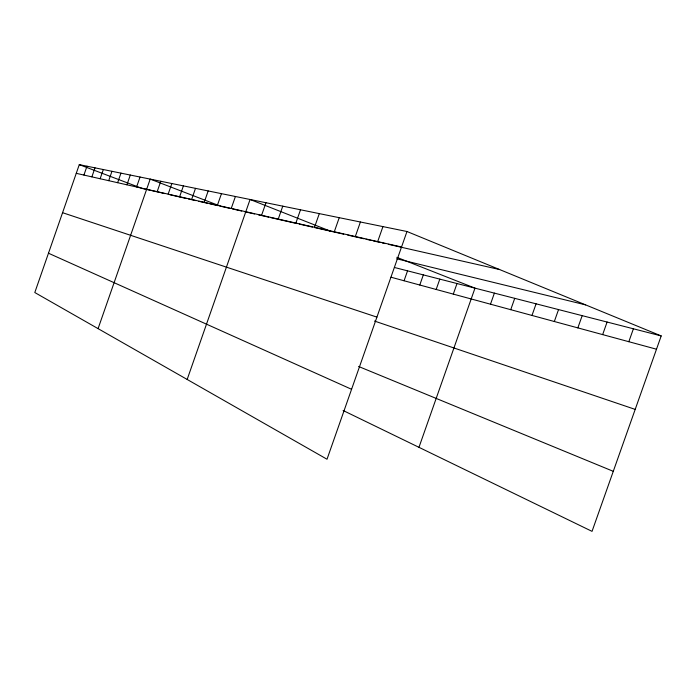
<?xml version="1.0" encoding="UTF-8"?>
<svg xmlns="http://www.w3.org/2000/svg" width="696" height="696" viewBox="0 0 696 696"><rect width="100%" height="100%" fill="white"/><g stroke="black" fill="none" stroke-linecap="round" stroke-linejoin="round"><path stroke-width="1.04" d="M406.977 231.507L79.283 164.639L34.8 292.538L327.016 459.238L406.977 231.507L661.2 335.924L592.035 531.361L343.102 410.492M83.92 175.061L87 166.214M91.872 176.862L95.013 167.849M100.128 178.733L103.33 169.546M108.707 180.673L111.969 171.303M117.624 182.691L120.956 173.139M126.907 184.797L130.309 175.044M136.581 186.989L140.044 177.036M98.084 328.634L150.197 179.107L220.884 206.312M157.174 191.652L160.793 181.264M168.154 194.132L171.851 183.526M179.629 196.733L183.413 185.884M191.635 199.456L195.506 188.355M204.215 202.301L208.182 190.939M217.396 205.285L221.467 193.653M231.246 208.426L235.413 196.498M187.172 379.45L250.073 199.482L330.487 231.185M261.583 215.299L265.976 202.727M278.252 219.066L282.767 206.155M295.87 223.059L300.515 209.783M314.514 227.279L319.307 213.611M334.298 231.759L339.23 217.683M355.317 236.518L360.406 221.998M377.684 241.59L382.939 226.6M404.063 280.766L407.543 270.84M419.775 285.029L423.342 274.894M436.175 289.475L439.811 279.122M453.296 294.112L457.011 283.533M418.966 447.328L474.994 288.144L396.824 257.337M490.489 304.195L494.386 293.12M510.733 309.685L514.727 298.34M531.988 315.453L536.085 303.821M554.329 321.509L558.54 309.581M577.854 327.886L582.178 315.645M602.649 334.611L607.095 322.039M628.827 341.71L633.395 328.79M76.255 173.33L401.54 246.993M150.727 190.399L142.114 188.442L79.283 164.639M151.719 190.626L159.654 192.427M160.68 192.661L164.795 193.592M169.868 194.741L186.502 198.517M188.494 198.969L195.75 200.613M198.865 201.318L207.695 203.328M209.653 203.771L217.822 205.624M221.859 206.538L229.654 208.304M232.577 208.974L241.721 211.045M244.775 211.741L254.562 213.959M258.52 214.855L268.752 217.178M270.796 217.639L297.175 223.625M299.254 224.095L312.46 227.096M314.496 227.557L343.728 234.187M347.8 235.118L364.008 238.789M366.035 239.25L371.099 240.398M373.126 240.86L380.207 242.469M382.235 242.921L385.271 243.617M388.316 244.305L499.641 269.561M396.65 258.773L585.632 304.883M394.415 267.473L661.2 335.924M390.995 277.217L656.493 349.209M62.562 212.698L376.919 317.124M374.5 321.056L635.196 409.396M358.562 366.461L613.28 471.322M48.468 253.222L351.576 389.29"/></g></svg>
